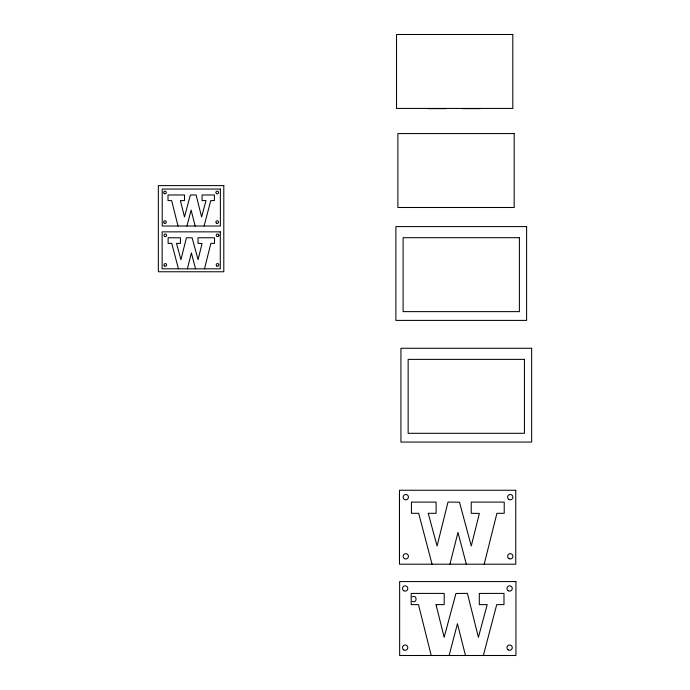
<?xml version="1.0" encoding="UTF-8"?>
<svg xmlns="http://www.w3.org/2000/svg" width="690" height="690" viewBox="0 0 690 690"><rect width="100%" height="100%" fill="white"/><g stroke="black" fill="none" stroke-linecap="round" stroke-linejoin="round"><path stroke-width="1.03" d="M218.868 235.376A1.328 1.328 0 0 0 216.936 234.134A1.328 1.328 0 0 0 216.824 236.429A1.328 1.328 0 0 0 218.868 235.376L218.868 235.247M436.037 604.725L444.144 637.284L455.943 593.478L467.406 593.357L478.411 637.301L487.2 604.621L479.309 604.621L479.309 593.426L503.985 593.409L503.985 604.613L496.731 604.621L483.345 655.5M187.37 268.824L191.389 252.945L195.563 268.824M204.499 268.824L210.864 243.38L214.512 243.38L214.512 237.783L198.013 237.774L198.013 243.38L202.084 243.51L198.065 259.69L192.139 237.809L186.412 237.748L180.944 259.725L176.511 243.38L180.452 243.38L180.452 237.783L168.119 237.774L168.119 243.38L171.741 243.38L178.443 268.824M449.94 564.196L457.962 532.439L466.328 564.196M484.19 564.196L496.921 513.308L504.226 513.308L504.226 502.113L471.218 502.104L471.218 513.3L479.377 513.42L471.27 545.98L459.497 502.234L448.008 502.044L437.081 545.997L428.214 513.317L436.106 513.317L436.106 502.113L411.43 502.104L411.43 513.3L418.683 513.308L432.069 564.196M186.947 226.018L191.13 210.139L195.141 226.018M204.076 226.018L210.769 200.583L214.392 200.574L214.392 194.977L202.058 194.985L202.058 200.583L206 200.583L201.609 216.919L196.107 194.951L190.371 195.011L184.471 216.91L180.418 200.635M449.087 655.5L457.453 623.743L465.474 655.5M436.063 604.673L444.196 604.613L444.196 593.409L411.188 593.426L411.188 604.621L418.494 604.621L431.224 655.5M180.435 200.609L184.497 200.574L184.497 194.977L167.998 194.985L167.998 200.583L171.646 200.583L178.011 226.018M412.275 596.79C417.312 594.219 417.312 603.923 412.275 601.352M428.145 108.649L445.904 108.649M462.404 108.649L480.162 108.649M512.817 34.5L396.526 34.5L396.526 108.434L512.817 108.434L512.817 34.5M514.179 133.558L397.889 133.558L397.889 207.5L514.179 207.5L514.179 133.558M223.802 185.61L158.346 185.61L158.346 271.765L223.802 271.765L223.802 185.61M220.377 189.051L162.228 189.051L162.228 226.018L220.377 226.018L220.377 189.051M526.608 226.596L395.888 226.596L395.888 320.402L526.608 320.402L526.608 226.596M220.283 231.857L162.141 231.857L162.141 268.824L220.283 268.824L220.283 231.857M519.398 237.696L403.107 237.696L403.107 311.63L519.398 311.63L519.398 237.696M531.654 348.269L400.933 348.269L400.933 442.074L531.654 442.074L531.654 348.269M524.434 359.369L408.144 359.369L408.144 433.303L524.434 433.303L524.434 359.369M515.766 490.254L399.476 490.254L399.476 564.196L515.766 564.196L515.766 490.254M515.939 581.567L399.648 581.567L399.648 655.5L515.939 655.5L515.939 581.567M164.315 193.657A1.328 1.328 0 0 0 166.307 192.51A1.328 1.328 0 0 0 164.315 191.354A1.328 1.328 0 0 0 164.315 193.657M164.315 223.241A1.328 1.328 0 0 0 166.307 222.085A1.328 1.328 0 0 0 164.315 220.938A1.328 1.328 0 0 0 164.315 223.241M216.548 193.657A1.328 1.328 0 0 0 218.549 192.51A1.328 1.328 0 0 0 216.548 191.354A1.328 1.328 0 0 0 216.548 193.657M216.548 223.241A1.328 1.328 0 0 0 218.54 222.085A1.328 1.328 0 0 0 216.548 220.938A1.328 1.328 0 0 0 216.548 223.241M164.574 236.429A1.328 1.328 0 0 0 166.626 235.376A1.328 1.328 0 0 0 164.694 234.126A1.328 1.328 0 0 0 164.574 236.429M164.574 266.012A1.328 1.328 0 0 0 166.626 264.951A1.328 1.328 0 0 0 164.686 263.709A1.328 1.328 0 0 0 164.574 266.012M216.815 266.012A1.328 1.328 0 0 0 218.859 264.951A1.328 1.328 0 0 0 216.927 263.709A1.328 1.328 0 0 0 216.815 266.012M508.935 499.474A2.665 2.665 0 0 0 512.929 497.171A2.665 2.665 0 0 0 508.935 494.859A2.665 2.665 0 0 0 508.935 499.474M508.935 558.633A2.665 2.665 0 0 0 512.929 556.33A2.665 2.665 0 0 0 508.935 554.018A2.665 2.665 0 0 0 508.935 558.633M404.461 499.474A2.665 2.665 0 0 0 408.454 497.171A2.665 2.665 0 0 0 404.461 494.859A2.665 2.665 0 0 0 404.461 499.474M404.461 558.633A2.665 2.665 0 0 0 408.454 556.33A2.665 2.665 0 0 0 404.461 554.018A2.665 2.665 0 0 0 404.461 558.633M403.822 590.778A2.665 2.665 0 0 0 407.816 588.475A2.665 2.665 0 0 0 403.822 586.172A2.665 2.665 0 0 0 403.822 590.778M508.185 590.709A2.657 2.657 0 0 0 512.282 588.613A2.657 2.657 0 0 0 508.427 586.112A2.657 2.657 0 0 0 508.185 590.709M508.185 649.877A2.665 2.665 0 0 0 512.282 647.763A2.665 2.665 0 0 0 508.409 645.271A2.665 2.665 0 0 0 508.185 649.877M403.822 649.937A2.657 2.657 0 0 0 407.816 647.634A2.657 2.657 0 0 0 403.831 645.331A2.657 2.657 0 0 0 403.822 649.937"/></g></svg>
